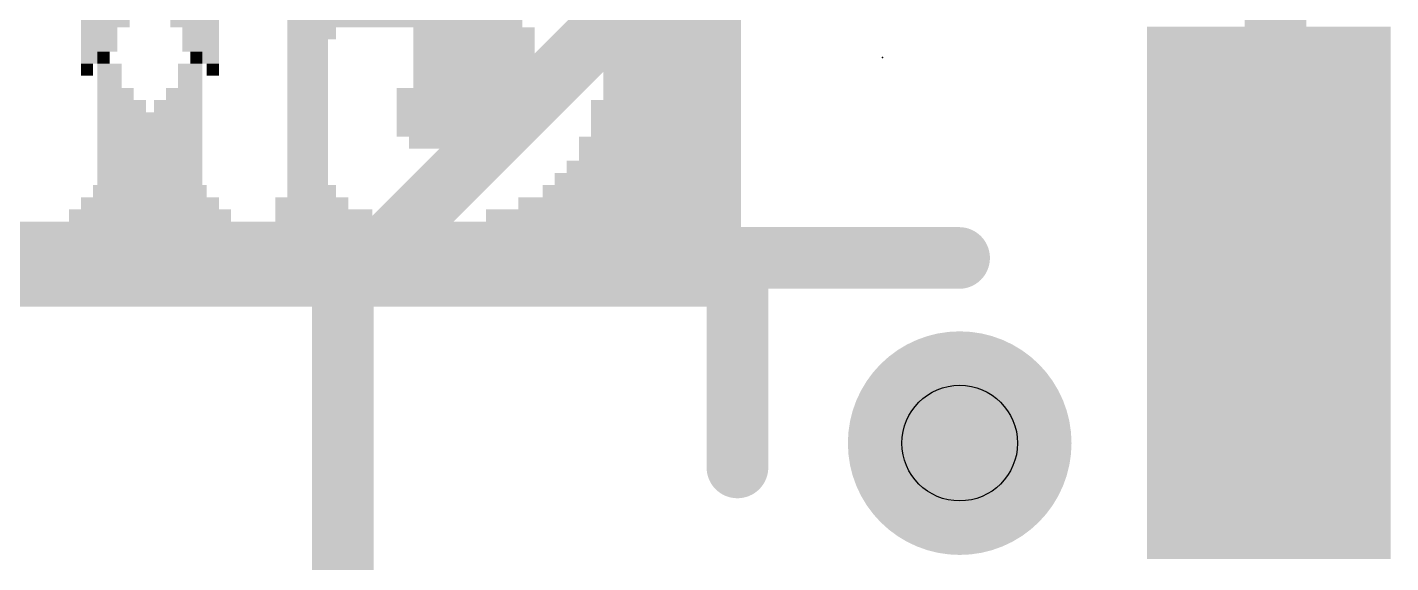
# Model space of a CAD drawing. Extents: x -33 to 53.6, y -8.2 to 46.5.
# Drawn here: x 3.279 to 7.77, y 30.086 to 31.85 of the extents above; entities that cross this region are included whole.
import ezdxf

# ---------------------------------------------------------------- set-up
doc = ezdxf.new("R2010")
doc.units = 0
for name, color, linetype in [('1', 12, 'CONTINUOUS'), ('18', 110, 'CONTINUOUS'), ('21', 253, 'CONTINUOUS'), ('22', 253, 'CONTINUOUS'), ('24', 53, 'CONTINUOUS'), ('29', 253, 'CONTINUOUS'), ('31', 253, 'CONTINUOUS'), ('44', 253, 'CONTINUOUS')]:
    doc.layers.add(name, color=color, linetype=linetype)

# ---------------------------------------------------------------- blocks, each defined once
blk = doc.blocks.new('RECT')
blk.add_solid([(-0.5, -0.5), (0.5, -0.5), (-0.5, 0.5), (0.5, 0.5)])
blk = doc.blocks.new('ROUNDV')
at = {"const_width": 0.5}
blk.add_lwpolyline([(0, -0.25, 1), (0, 0.25, 1), (0, -0.25)], format="xyb", dxfattribs=at)

msp = doc.modelspace()

# ---------------------------------------------------------------- linework, layer by layer
at = {"layer": '1', "const_width": 0.2032}
for points in [[(4.318, 30.988), (6.35, 33.02)], [(7.39, 33.02), (7.39, 30.997)], [(4.318, 19.812), (4.318, 30.988)], [(7.39, 30.997), (7.368, 30.975)]]:
    msp.add_lwpolyline(points, dxfattribs=at)
at = {"layer": '1', "const_width": 0.1016}
for points in [[(4.3688, 30.988, 1), (4.2672, 30.988)], [(4.2821, 31.0239, 1), (4.3539, 30.9521)], [(7.4259, 30.9611, 1), (7.3541, 31.0329)], [(7.3321, 31.0109, 1), (7.4039, 30.9391)], [(7.3392, 30.997, 1), (7.4408, 30.997)]]:
    msp.add_lwpolyline(points, format="xyb", dxfattribs=at)
at = {"layer": '21', "const_width": 0.2032}
for points in [[(5.618, 30.4), (5.618, 31.09)], [(5.618, 31.09), (6.348, 31.09)]]:
    msp.add_lwpolyline(points, dxfattribs=at)
at = {"layer": '21', "const_width": 0.1016}
for points in [[(5.6688, 31.09, 1), (5.5672, 31.09)], [(5.618, 31.1408, 1), (5.618, 31.0392)], [(6.348, 31.0392, 1), (6.348, 31.1408)], [(5.5672, 30.4, 1), (5.6688, 30.4)]]:
    msp.add_lwpolyline(points, format="xyb", dxfattribs=at)
at = {"layer": '24'}
msp.add_point((6.096, 31.75), dxfattribs=at)
at = {"layer": '44'}
msp.add_circle((6.35, 30.48), 0.1905, dxfattribs=at)

# ---------------------------------------------------------------- block references
at = {"layer": '1', "xscale": 0.6, "yscale": 1.55, "rotation": 180}
msp.add_blockref('RECT', (7.368, 30.975), dxfattribs=at)
at = {"layer": '18', "xscale": 0.7366, "yscale": 0.7366}
msp.add_blockref('ROUNDV', (6.35, 30.48), dxfattribs=at)
msp.add_blockref('ROUNDV', (6.35, 30.48), dxfattribs=at)
at = {"layer": '21', "yscale": 0.04}
for p, xscale in [((3.83, 31.87), 0.16), ((4.21, 31.87), 0.12), ((4.73, 31.87), 0.36), ((5.41, 31.87), 0.44), ((3.85, 31.83), 0.12), ((4.21, 31.83), 0.12), ((4.75, 31.83), 0.4), ((5.41, 31.83), 0.44), ((3.85, 31.79), 0.12), ((4.21, 31.79), 0.12), ((4.75, 31.79), 0.4), ((5.41, 31.79), 0.44), ((3.53, 31.75), 0.04), ((3.87, 31.75), 0.08), ((4.21, 31.75), 0.12), ((4.75, 31.75), 0.4), ((5.41, 31.75), 0.44), ((3.55, 31.71), 0.08), ((3.89, 31.71), 0.04), ((4.21, 31.71), 0.12), ((4.75, 31.71), 0.4), ((5.41, 31.71), 0.44), ((3.55, 31.67), 0.08), ((4.21, 31.67), 0.12), ((4.75, 31.67), 0.4), ((5.41, 31.67), 0.44), ((3.57, 31.63), 0.12), ((4.21, 31.63), 0.12), ((4.73, 31.63), 0.36), ((5.41, 31.63), 0.44), ((3.59, 31.59), 0.16), ((3.61, 31.55), 0.2), ((4.21, 31.59), 0.12), ((4.21, 31.55), 0.12), ((4.73, 31.59), 0.36), ((4.71, 31.55), 0.32), ((5.39, 31.55), 0.48), ((5.41, 31.59), 0.44), ((3.61, 31.51), 0.2), ((4.21, 31.51), 0.12), ((4.69, 31.51), 0.28), ((5.39, 31.51), 0.48), ((3.63, 31.47), 0.24), ((4.21, 31.47), 0.12), ((4.63, 31.47), 0.16), ((5.37, 31.47), 0.52), ((3.65, 31.43), 0.28), ((4.21, 31.43), 0.12), ((5.37, 31.43), 0.52), ((3.67, 31.39), 0.32), ((4.21, 31.39), 0.12), ((5.35, 31.39), 0.56), ((3.67, 31.35), 0.32), ((4.21, 31.35), 0.12), ((5.33, 31.35), 0.6), ((3.69, 31.31), 0.36), ((4.21, 31.31), 0.12), ((5.31, 31.31), 0.64), ((3.69, 31.27), 0.44), ((4.23, 31.27), 0.16), ((5.27, 31.27), 0.72), ((3.69, 31.19), 3.88), ((3.71, 31.23), 0.48), ((4.21, 31.23), 0.2), ((5.21, 31.23), 0.84), ((3.69, 31.15), 3.88), ((3.69, 31.11), 3.88), ((3.69, 31.07), 3.88), ((3.69, 31.03), 3.88), ((3.69, 30.99), 3.88), ((3.69, 30.95), 3.88)]:
    msp.add_blockref('RECT', p, dxfattribs=dict(at, xscale=xscale))
at = {"layer": '22', "yscale": 0.04, "rotation": 180}
for p, xscale in [((3.536, 31.87), 0.16), ((4.516, 31.87), 0.76), ((5.396, 31.87), 0.44), ((3.516, 31.83), 0.12), ((4.216, 31.83), 0.16), ((4.796, 31.83), 0.28), ((5.396, 31.83), 0.44), ((3.516, 31.79), 0.12), ((4.196, 31.79), 0.12), ((4.816, 31.79), 0.24), ((5.396, 31.79), 0.44), ((3.496, 31.75), 0.08), ((3.836, 31.75), 0.04), ((4.196, 31.75), 0.12), ((4.816, 31.75), 0.24), ((5.396, 31.75), 0.44), ((3.476, 31.71), 0.04), ((3.816, 31.71), 0.08), ((4.196, 31.71), 0.12), ((4.816, 31.71), 0.24), ((5.396, 31.71), 0.44), ((3.816, 31.67), 0.08), ((4.196, 31.67), 0.12), ((4.816, 31.67), 0.24), ((5.396, 31.67), 0.44), ((3.796, 31.63), 0.12), ((4.196, 31.63), 0.12), ((4.696, 31.63), 0.4), ((5.396, 31.63), 0.44), ((3.756, 31.55), 0.2), ((3.776, 31.59), 0.16), ((4.196, 31.59), 0.12), ((4.196, 31.55), 0.12), ((4.696, 31.59), 0.4), ((4.676, 31.55), 0.36), ((5.376, 31.59), 0.48), ((5.376, 31.55), 0.48), ((3.756, 31.51), 0.2), ((4.196, 31.51), 0.12), ((4.656, 31.51), 0.32), ((5.376, 31.51), 0.48), ((3.736, 31.47), 0.24), ((4.196, 31.47), 0.12), ((4.636, 31.47), 0.2), ((5.356, 31.47), 0.52), ((3.716, 31.43), 0.28), ((4.196, 31.43), 0.12), ((5.356, 31.43), 0.52), ((3.696, 31.39), 0.32), ((4.196, 31.39), 0.12), ((5.336, 31.39), 0.56), ((3.696, 31.35), 0.32), ((4.196, 31.35), 0.12), ((5.316, 31.35), 0.6), ((3.676, 31.31), 0.36), ((4.216, 31.31), 0.16), ((5.296, 31.31), 0.64), ((3.676, 31.27), 0.44), ((4.216, 31.27), 0.24), ((5.256, 31.27), 0.72), ((3.676, 31.19), 3.88), ((3.656, 31.23), 0.48), ((4.256, 31.23), 0.32), ((5.216, 31.23), 0.8), ((3.676, 31.15), 3.88), ((3.676, 31.11), 3.88), ((3.676, 31.07), 3.88), ((3.676, 31.03), 3.88), ((3.676, 30.99), 3.88), ((3.676, 30.95), 3.88)]:
    msp.add_blockref('RECT', p, dxfattribs=dict(at, xscale=xscale))
at = {"layer": '29', "xscale": 0.8032, "yscale": 1.7532, "rotation": 180}
msp.add_blockref('RECT', (7.368, 30.975), dxfattribs=at)
at = {"layer": '31', "xscale": 0.6, "yscale": 1.55, "rotation": 180}
msp.add_blockref('RECT', (7.368, 30.975), dxfattribs=at)

doc.saveas('drawing.dxf')
